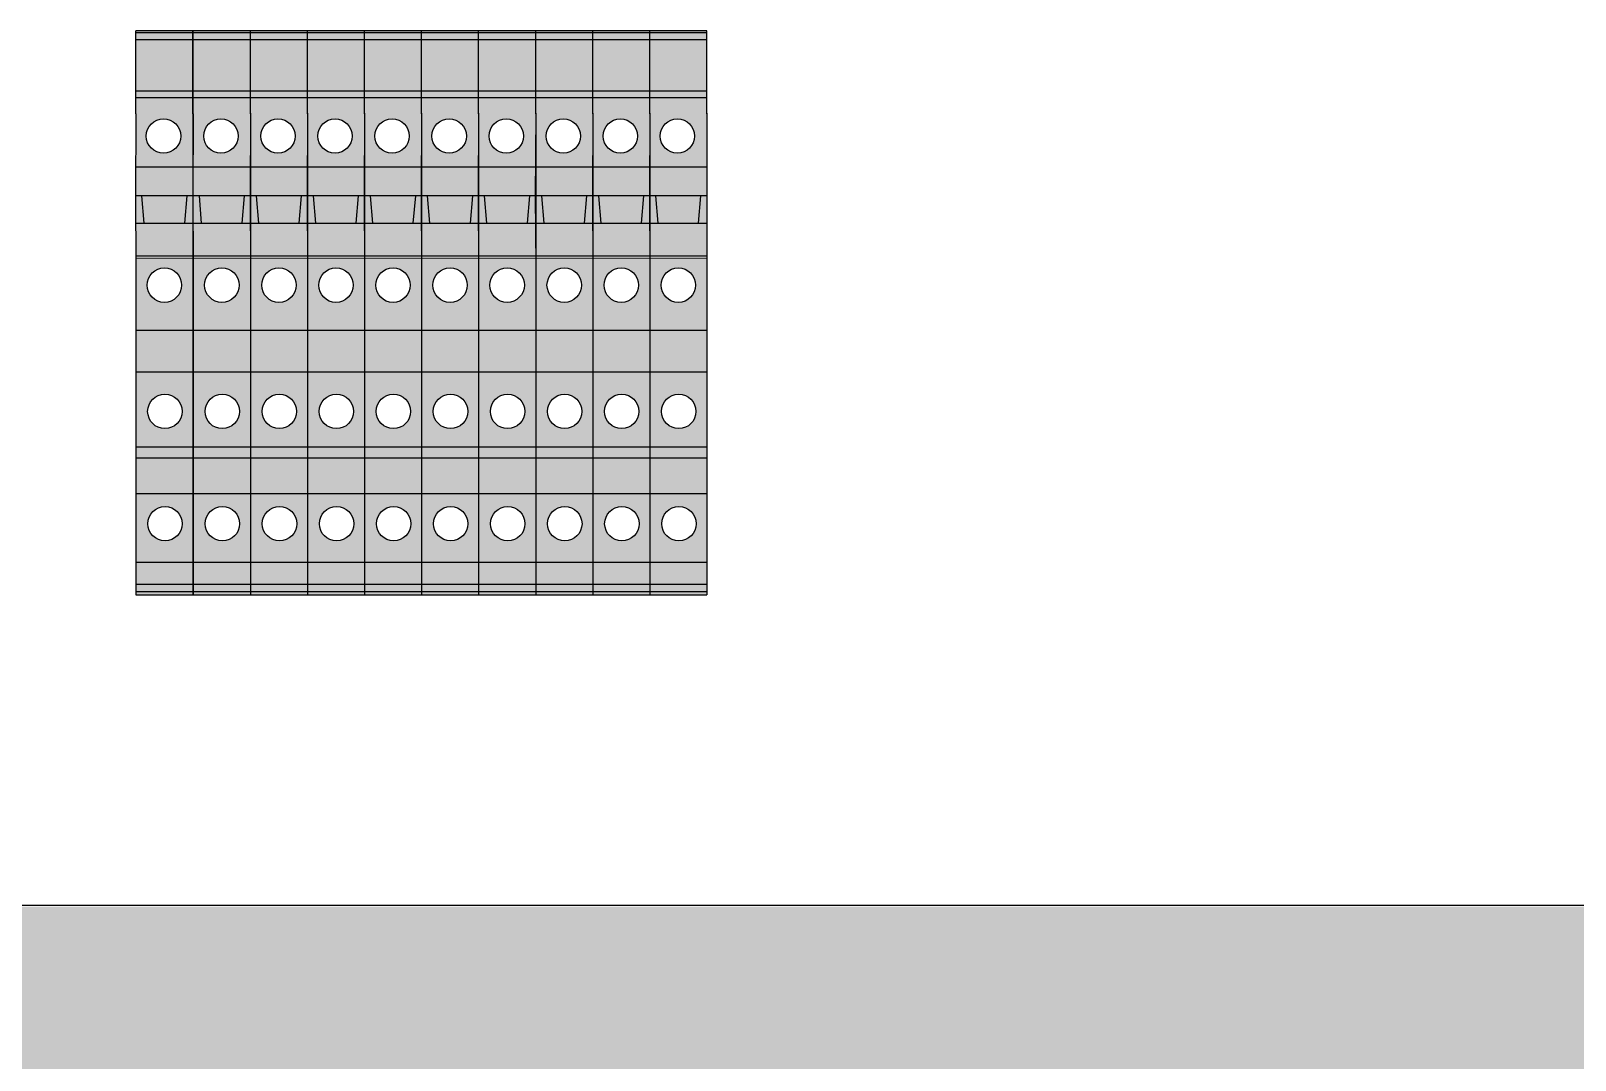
# Model space of a CAD drawing. Header units: millimetres. Extents: x -11 to 1219, y 0 to 1751.
# Drawn here: x 303.9 to 485.2, y 837 to 957.8 of the extents above; entities that cross this region are included whole.
import ezdxf

# ---------------------------------------------------------------- set-up
doc = ezdxf.new("R2010")
doc.units = ezdxf.units.MM
doc.header["$LTSCALE"] = 10
doc.layers.get('0').update_dxf_attribs({"linetype": 'CONTINUOUS'})
doc.layers.add('1', color=7, linetype='CONTINUOUS')

# ---------------------------------------------------------------- blocks, each defined once
blk = doc.blocks.new('Terminal Duble 4')
at = {"layer": '1'}
h = blk.add_hatch(color=9, dxfattribs=at)
h.dxf.hatch_style = 1
h.paths.add_polyline_path([(6.7, -0.19), (0, -0.19), (0, -1.03), (6.7, -1.03)])
h.paths.add_polyline_path([(6.7, 0), (0, 0), (0, -0.19), (6.7, -0.19)])
h = blk.add_hatch(color=9, dxfattribs=at)
h.dxf.hatch_style = 1
h.paths.add_polyline_path([(6.7, -1.03), (0, -1.03), (0, -7.03), (6.7, -7.03)])
h.paths.add_polyline_path([(6.7, -9.67), (6.7, -7.82), (0, -7.82), (0, -9.72), (-0.04, -19.35), (6.7, -19.35)])
h.paths.add_polyline_path([(5.26, -12.34, -1), (1.21, -12.34, -1)], flags=16)
h.paths.add_polyline_path([(6.7, -19.35), (0.67, -19.35), (0.94, -22.55), (6.7, -22.55)])
h.paths.add_polyline_path([(0.67, -19.35), (-0.04, -19.35), (-0.04, -19.44), (-0.02, -22.55), (0.94, -22.55)])
h.paths.add_polyline_path([(6.7, -26.68), (0, -26.65), (0, -27.54), (0, -35.14), (6.7, -35.14)])
h.paths.add_polyline_path([(5.37, -29.84, -1), (1.32, -29.84, -1)], flags=16)
h.paths.add_polyline_path([(6.7, -44.6), (6.7, -40.02), (0, -40.02), (0, -44.56), (0, -48.82), (6.7, -48.82)])
h.paths.add_polyline_path([(1.38, -44.66, -1), (5.43, -44.66, -1)], flags=16)
h.paths.add_polyline_path([(6.7, -50.13), (0, -50.13), (0, -54.28), (6.7, -54.28)])
h.paths.add_polyline_path([(6.7, -48.82), (0, -48.82), (0, -50.13), (6.7, -50.13)])
h.paths.add_polyline_path([(6.7, -54.28), (0, -54.28), (0, -62.35), (6.7, -62.35)])
h.paths.add_polyline_path([(1.4, -57.84, -1), (5.45, -57.84, -1)], flags=16)
h.paths.add_polyline_path([(6.7, -62.35), (0, -62.35), (0, -64.92), (6.7, -64.92)])
h = blk.add_hatch(color=9, dxfattribs=at)
h.dxf.hatch_style = 1
h.paths.add_polyline_path([(0, -7.03), (0, -7.82), (6.7, -7.82), (6.7, -7.03)])
h = blk.add_hatch(color=9, dxfattribs=at)
h.dxf.hatch_style = 1
h.paths.add_polyline_path([(6.7, -64.92), (0, -64.92), (0, -65.81), (6.7, -65.81)])
h.paths.add_polyline_path([(6.7, -65.81), (0, -65.81), (0, -66.17), (6.7, -66.17)])
for p, q in [((0, -9.72), (0, 0)), ((6.7, 0), (0, 0)), ((6.7, -9.72), (6.7, 0)), ((0, -9.72), (-0.04, -19.44)), ((6.7, -9.67), (6.7, -19.44)), ((-0.04, -19.44), (0, -27.54)), ((0, -36.46), (0, -44.56)), ((0, -44.56), (0, -54.28)), ((6.7, -44.6), (6.7, -54.32)), ((0, -54.28), (0, -66.17)), ((6.7, -54.28), (6.7, -66.17)), ((0, -66.17), (6.7, -66.17))]:
    blk.add_line(p, q)
at = {"color": 7, "true_color": 0xffffff}
for p, q in [((6.68, -19.35), (-0.02, -19.35)), ((6.7, -50.13), (0, -50.13)), ((0, -54.28), (6.7, -54.28))]:
    blk.add_line(p, q, dxfattribs=at)
for centre in [(3.24, -12.34), (3.35, -29.84), (3.4, -44.66), (3.42, -57.84)]:
    blk.add_circle(centre, 2.02)
at = {"layer": '1', "color": 7, "true_color": 0xffffff}
for p, q in [((0, -0.19), (6.7, -0.19)), ((0, -1.03), (6.7, -1.03)), ((0, -7.03), (6.7, -7.03)), ((0, -7.82), (6.7, -7.82)), ((-0.03, -15.96), (6.7, -15.96)), ((0.67, -19.35), (0.94, -22.55)), ((5.73, -22.55), (6.01, -19.35)), ((6.7, -19.44), (6.7, -44.56)), ((-0.02, -22.55), (6.68, -22.55)), ((-0.01, -26.41), (6.7, -26.41)), ((0, -26.65), (6.68, -26.68)), ((0, -27.54), (0, -36.46)), ((0, -35.14), (6.7, -35.14)), ((0, -40.02), (6.7, -40.02)), ((0, -48.82), (6.7, -48.82)), ((0, -62.35), (6.7, -62.35)), ((0, -64.92), (6.7, -64.92)), ((0, -65.81), (6.7, -65.81))]:
    blk.add_line(p, q, dxfattribs=at)

msp = doc.modelspace()

# ---------------------------------------------------------------- hatches: boundary and pattern name
h = msp.add_hatch()
h.set_pattern_fill('CROSS', color=256)
h.set_pattern_definition([(0, (8921.3084, -13194.049), (6.35, 6.35), [3.175, -9.525]), (90, (8922.896, -13195.637), (-6.35, 6.35), [3.175, -9.525])])
h.paths.add_polyline_path([(129.8279, 855.0438), (129.8279, 775.0438), (1100.4217, 775.0438), (1100.4217, 855.0438)])
at = {"layer": '1', "true_color": 0xf26722}
h = msp.add_hatch(color=30, dxfattribs=at)
h.dxf.hatch_style = 1
h.paths.add_polyline_path([(316.1962, 935.2802), (316.2155, 931.4196), (322.9211, 931.4196), (322.9211, 935.2802)])
h.paths.add_polyline_path([(329.6518, 931.4196), (329.6325, 935.2802), (322.9346, 935.2802), (322.9539, 931.4196)])
h.paths.add_polyline_path([(336.3497, 931.4196), (336.3305, 935.2802), (329.6595, 935.2802), (329.6595, 931.4196)])
h.paths.add_polyline_path([(343.0477, 931.4196), (343.0284, 935.2802), (336.3575, 935.2802), (336.3575, 931.4196)])
h.paths.add_polyline_path([(349.7456, 931.4196), (349.7263, 935.2802), (343.0554, 935.2802), (343.0554, 931.4196)])
h.paths.add_polyline_path([(356.4435, 931.4196), (356.4243, 935.2802), (349.7533, 935.2802), (349.7533, 931.4196)])
h.paths.add_polyline_path([(363.1415, 931.4196), (363.1222, 935.2802), (356.4513, 935.2802), (356.4513, 931.4196)])
h.paths.add_polyline_path([(369.8394, 931.4196), (369.8201, 935.2802), (363.1492, 935.2802), (363.1492, 931.4196)])
h.paths.add_polyline_path([(376.5373, 931.4196), (376.5181, 935.2802), (369.8471, 935.2802), (369.8471, 931.4196)])
h.paths.add_polyline_path([(383.243, 931.4196), (383.243, 935.2802), (376.5451, 935.2802), (376.5451, 931.4196)])
h.paths.add_polyline_path([(376.5451, 922.6929), (376.5451, 917.8105), (383.243, 917.8105), (383.243, 922.6929)])
h.paths.add_polyline_path([(376.543, 921.3759), (376.543, 922.6929), (369.8471, 922.6929), (369.8471, 917.8105), (376.543, 917.8105)])
h.paths.add_polyline_path([(369.8451, 921.3759), (369.8451, 922.6929), (363.1492, 922.6929), (363.1492, 917.8105), (369.8451, 917.8105)])
h.paths.add_polyline_path([(363.1471, 917.8105), (363.1471, 921.3759), (363.1471, 922.6929), (356.4513, 922.6929), (356.4513, 917.8105)])
h.paths.add_polyline_path([(356.4492, 917.8105), (356.4492, 921.3759), (356.4492, 922.6929), (349.7533, 922.6929), (349.7533, 917.8105)])
h.paths.add_polyline_path([(349.7513, 917.8105), (349.7513, 921.3759), (349.7513, 922.6929), (343.0554, 922.6929), (343.0554, 917.8105)])
h.paths.add_polyline_path([(343.0533, 917.8105), (343.0533, 921.3759), (343.0533, 922.6929), (336.3575, 922.6929), (336.3575, 917.8105)])
h.paths.add_polyline_path([(329.6595, 917.8105), (336.3554, 917.8105), (336.3554, 921.3759), (336.3554, 922.6929), (329.6595, 922.6929)])
h.paths.add_polyline_path([(329.6575, 917.8105), (329.6575, 921.3759), (329.6575, 922.6929), (322.9595, 922.6929), (322.9595, 921.3759), (322.9595, 917.8105)])
h.paths.add_polyline_path([(322.9211, 917.8105), (322.9211, 922.6929), (316.2211, 922.6929), (316.2211, 921.3759), (316.2211, 917.8105)])

# ---------------------------------------------------------------- linework, layer by layer
msp.add_line((130.2487, 855.2177), (1101.0296, 855.2177))

# ---------------------------------------------------------------- block references
at = {"layer": '1', "color": 7, "true_color": 0xffffff}
for p in [(316.2211, 957.8316), (322.9595, 957.8316), (329.6575, 957.8316), (336.3554, 957.8316), (343.0533, 957.8316), (349.7513, 957.8316), (356.4492, 957.8316), (363.1471, 957.8316), (369.8451, 957.8316), (376.543, 957.8316)]:
    msp.add_blockref('Terminal Duble 4', p, dxfattribs=at)

doc.saveas('drawing.dxf')
